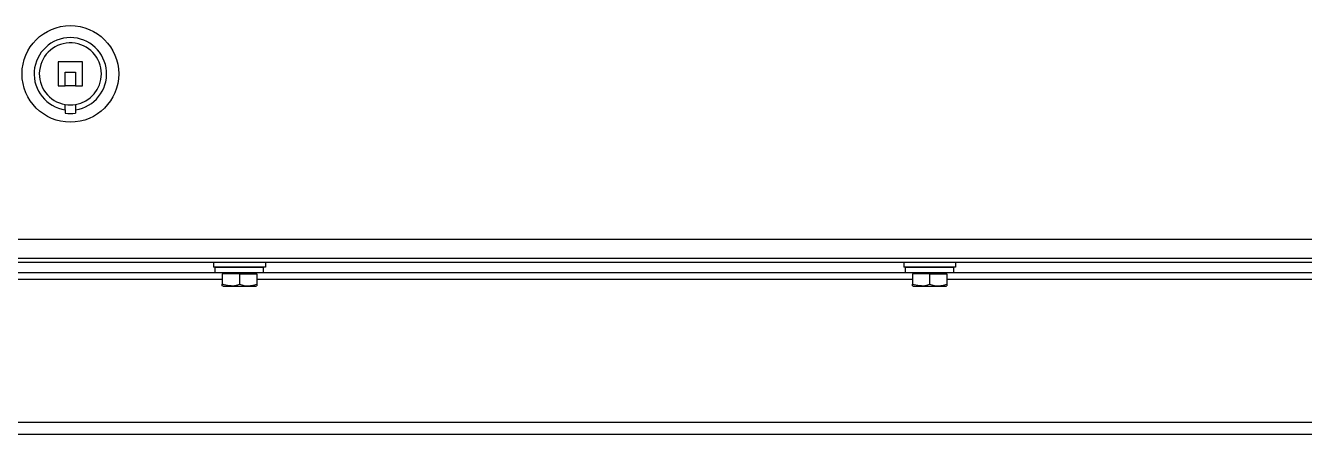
# Model space of a CAD drawing. Extents: x 39751 to 116307, y -36149 to -14965.
# Drawn here: x 57061.5 to 57432.1, y -20991.4 to -20873 of the extents above; entities that cross this region are included whole.
import ezdxf

# ---------------------------------------------------------------- set-up
doc = ezdxf.new("R2010")
doc.units = 0
doc.header["$LTSCALE"] = 1500

# ---------------------------------------------------------------- blocks, each defined once
blk = doc.blocks.new('A$C39DA5095')
at = {"color": 7, "ltscale": 0.175}
for p, q in [((329.5, 120.91), (329.5, 113.91)), ((336.5, 120.91), (329.5, 120.91)), ((336.5, 113.91), (336.5, 120.91)), ((375, 61.41), (382, 61.41)), ((375, 59.91), (382, 59.91)), ((382, 61.41), (389, 61.41)), ((382, 59.91), (389, 59.91)), ((575, 61.41), (582, 61.41)), ((575, 59.91), (582, 59.91)), ((582, 61.41), (589, 61.41)), ((582, 59.91), (589, 59.91))]:
    blk.add_line(p, q, dxfattribs=at)
at = {"color": 7, "ltscale": 0.075}
for p, q in [((331.5, 117.91), (334.5, 117.91)), ((334.5, 113.91), (331.5, 113.91))]:
    blk.add_line(p, q, dxfattribs=at)
at = {"color": 7, "ltscale": 0.1}
for p, q in [((331.5, 113.91), (331.5, 117.91)), ((334.5, 117.91), (334.5, 113.91))]:
    blk.add_line(p, q, dxfattribs=at)
at = {"color": 7, "ltscale": 0.05}
for p, q in [((329.5, 113.91), (331.5, 113.91)), ((334.5, 113.91), (336.5, 113.91))]:
    blk.add_line(p, q, dxfattribs=at)
at = {"color": 7, "ltscale": 0.037955}
for p, q in [((331.5, 107.01), (331.5, 108.53)), ((334.5, 108.53), (334.5, 107.01))]:
    blk.add_line(p, q, dxfattribs=at)
at = {"color": 7, "ltscale": 0.025235}
for p, q in [((331.5, 107.01), (331.5, 106)), ((334.5, 107.01), (334.5, 106))]:
    blk.add_line(p, q, dxfattribs=at)
at = {"color": 7}
for p, q in [((1624.5, 69.41), (139.5, 69.41)), ((1630, 63.91), (134, 63.91)), ((133, 62.91), (1631, 62.91)), ((169, 59.91), (375, 59.91)), ((389, 59.91), (575, 59.91)), ((589, 59.91), (775, 59.91)), ((377, 57.91), (183.81, 57.91)), ((577, 57.91), (387, 57.91)), ((777, 57.91), (587, 57.91)), ((207.65, 16.5), (1326.35, 16.5)), ((1323.76, 13), (210.24, 13))]:
    blk.add_line(p, q, dxfattribs=at)
at = {"color": 7, "ltscale": 0.0375}
for p, q in [((374.5, 62.91), (374.5, 61.41)), ((375, 59.91), (375, 61.41)), ((389, 59.91), (389, 61.41)), ((389.5, 62.91), (389.5, 61.41)), ((574.5, 62.91), (574.5, 61.41)), ((575, 59.91), (575, 61.41)), ((589, 59.91), (589, 61.41)), ((589.5, 62.91), (589.5, 61.41))]:
    blk.add_line(p, q, dxfattribs=at)
at = {"color": 7, "ltscale": 0.375}
for p, q in [((389.5, 61.41), (374.5, 61.41)), ((589.5, 61.41), (574.5, 61.41))]:
    blk.add_line(p, q, dxfattribs=at)
at = {"color": 7, "ltscale": 0.075226}
for p, q in [((377, 59.51), (377, 56.5)), ((382, 59.51), (382, 56.5)), ((387, 59.51), (387, 56.5)), ((577, 59.51), (577, 56.5)), ((582, 59.51), (582, 56.5)), ((587, 59.51), (587, 56.5))]:
    blk.add_line(p, q, dxfattribs=at)
at = {"color": 7, "ltscale": 0.125}
for p, q in [((382, 59.51), (377, 59.51)), ((382, 59.51), (387, 59.51)), ((582, 59.51), (577, 59.51)), ((582, 59.51), (587, 59.51))]:
    blk.add_line(p, q, dxfattribs=at)
at = {"color": 7, "ltscale": 0.010001}
for p, q in [((377.25, 59.51), (377.25, 59.91)), ((386.75, 59.51), (386.75, 59.91)), ((577.25, 59.51), (577.25, 59.91)), ((586.75, 59.51), (586.75, 59.91))]:
    blk.add_line(p, q, dxfattribs=at)
at = {"color": 7, "ltscale": 0.011165}
for p, q in [((377, 56.05), (377, 56.5)), ((387, 56.5), (387, 56.05)), ((577, 56.05), (577, 56.5)), ((587, 56.5), (587, 56.05))]:
    blk.add_line(p, q, dxfattribs=at)
at = {"color": 7, "ltscale": 0.007217}
for p, q in [((377.25, 55.91), (377, 56.05)), ((386.75, 55.91), (387, 56.05)), ((577.25, 55.91), (577, 56.05)), ((586.75, 55.91), (587, 56.05))]:
    blk.add_line(p, q, dxfattribs=at)
at = {"color": 7, "ltscale": 0.061816}
for p, q in [((377.25, 55.91), (379.72, 55.91)), ((577.25, 55.91), (579.72, 55.91))]:
    blk.add_line(p, q, dxfattribs=at)
at = {"color": 7, "ltscale": 0.175684}
for p, q in [((379.72, 55.91), (386.75, 55.91)), ((579.72, 55.91), (586.75, 55.91))]:
    blk.add_line(p, q, dxfattribs=at)
at = {"color": 7}
for points in [[(379.6, 56.05), (379.08, 56.06), (378.56, 56.12), (377.52, 56.34), (377, 56.5)], [(379.6, 56.05), (380.57, 56.14), (381.52, 56.35), (382, 56.5)], [(382, 56.5), (382.65, 56.3), (383.31, 56.16), (383.96, 56.07), (384.61, 56.05), (385.24, 56.09), (385.88, 56.19), (386.44, 56.33), (387, 56.5)], [(579.6, 56.05), (579.08, 56.06), (578.56, 56.12), (577.52, 56.34), (577, 56.5)], [(579.6, 56.05), (580.57, 56.14), (581.52, 56.35), (582, 56.5)], [(582, 56.5), (582.65, 56.3), (583.31, 56.16), (583.96, 56.07), (584.61, 56.05), (585.24, 56.09), (585.88, 56.19), (586.44, 56.33), (587, 56.5)]]:
    blk.add_lwpolyline(points, dxfattribs=at)
blk.add_circle((333, 117.41), 14, dxfattribs=at)
for radius, start, end in [(10.5, 278.2132, 261.7868), (9, 360, 260.4059), (9, 279.5941, 360), (9, 260.4059, 279.5941), (11.5, 262.5053, 277.4947)]:
    blk.add_arc((333, 117.41), radius, start, end, dxfattribs=at)

msp = doc.modelspace()

# ---------------------------------------------------------------- block references
msp.add_blockref('A$C39DA5095', (56741.51, -21004.41))

doc.saveas('drawing.dxf')
